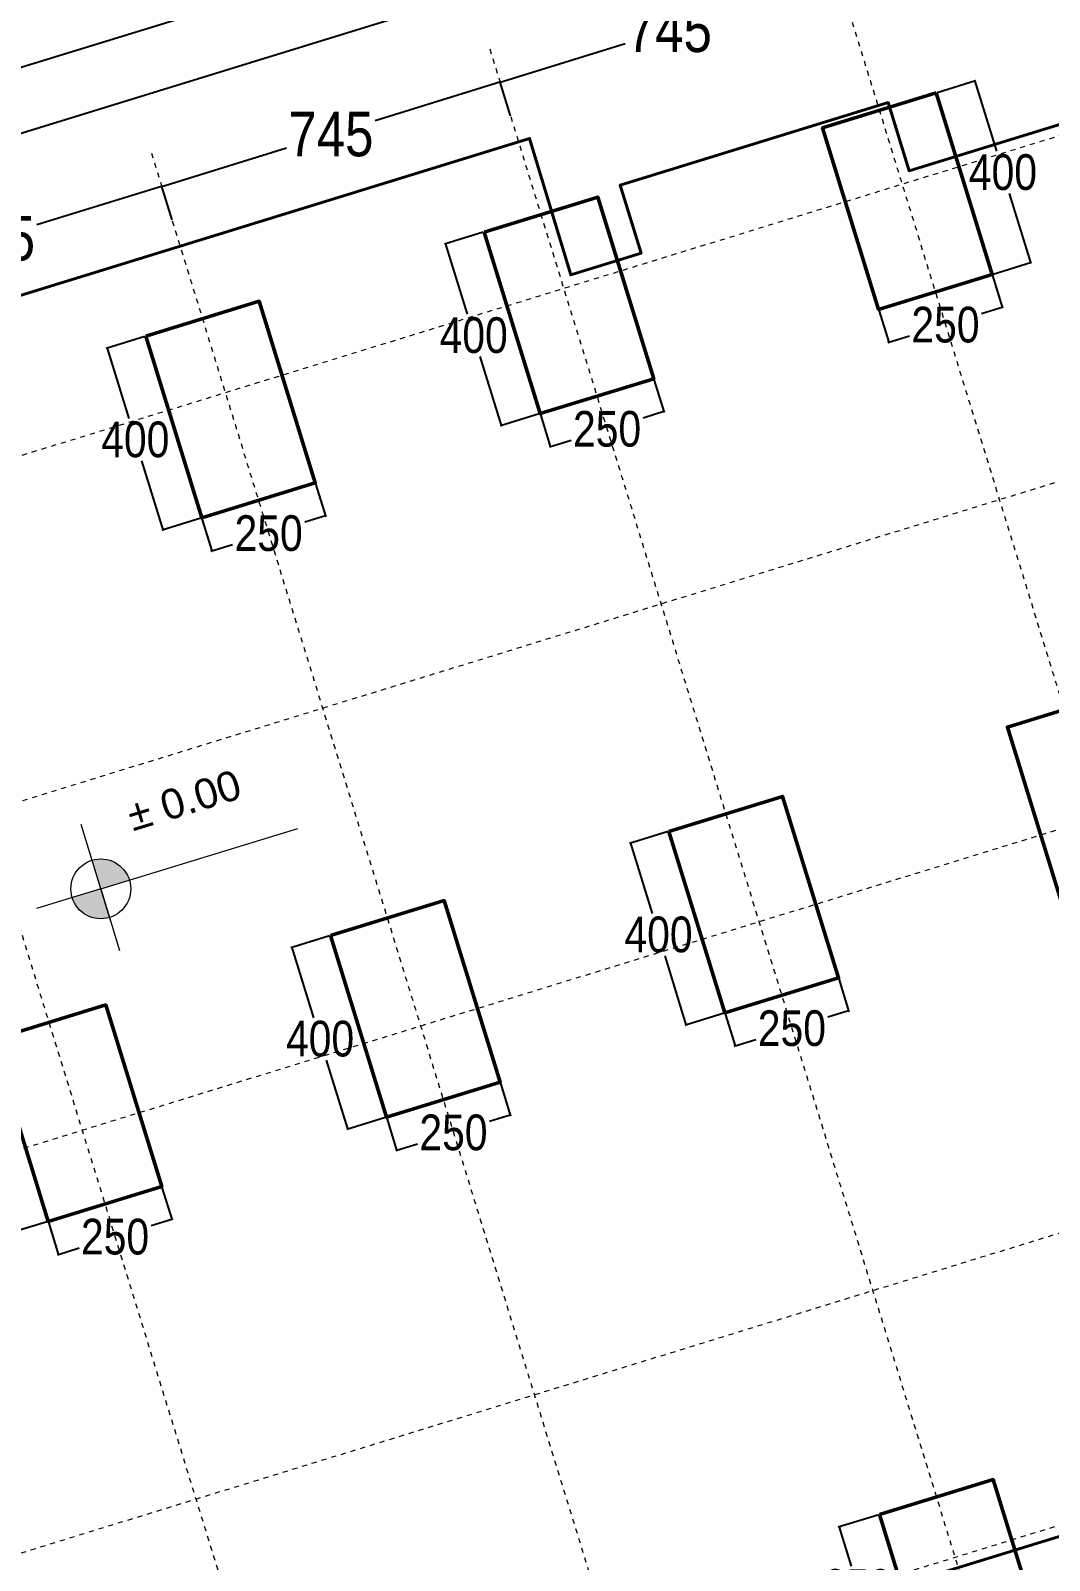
# Model space of a CAD drawing. Header units: centimetres. Extents: x 85226 to 578505, y -13061 to 170378.
# Drawn here: x 448288 to 450432, y 120516 to 123737 of the extents above; entities that cross this region are included whole.
import ezdxf

# ---------------------------------------------------------------- set-up
doc = ezdxf.new("R2010")
doc.units = ezdxf.units.CM
doc.linetypes.add('Dashed', pattern=[10.666667, 5.333333, -5.333333])
for name, color, linetype, lineweight in [('Akset_Pen_No__13', 13, 'Continuous', 18), ('Dimensionet', 150, 'Continuous', 15), ('Fasada_Pen_No__1', 1, 'Continuous', 18), ('Fasada_Pen_No__32', 32, 'Continuous', 18), ('muri', 7, 'Continuous', 40), ('Nr-Ri', 1, 'Continuous', 0), ('Spotat', 1, 'Continuous', 15)]:
    doc.layers.add(name, color=color, linetype=linetype, lineweight=lineweight)
doc.styles.add('Dimensionet CM', font='swissc.ttf', dxfattribs={"height": 15})
doc.dimstyles.new('Maxi shkronjat', dxfattribs={"dimscale": 2, "dimtxt": 30, "dimasz": 1, "dimexe": 1, "dimexo": 1, "dimgap": 3, "dimtad": 0, "dimtih": 1, "dimtoh": 1, "dimzin": 9, "dimtxsty": 'Dimensionet CM', "dimblk": 'ARCHTICK', "dimcen": 1, "dimdle": 1, "dimadec": 0, "dimazin": 0, "dimtfac": 1, "dimtmove": 0, "dimatfit": 3, "dimldrblk": 'ARCHTICK', "dimfxl": 1, "dimarcsym": 0})

# ---------------------------------------------------------------- blocks, each defined once
blk = doc.blocks.new('_ArchTick')
at = {"layer": 'Spotat', "color": 0, "const_width": 0.15}
blk.add_lwpolyline([(-0.5, -0.5), (0.5, 0.5)], dxfattribs=at)
blk = doc.blocks.new('*D4505')
at = {"layer": 'DEFPOINTS', "color": 0, "transparency": 16777216}
for p in [(448564.1, 121303.6), (448325.2, 121230), (448585.4, 121234.3)]:
    blk.add_point(p, dxfattribs=at)
at = {"layer": 'Dimensionet', "color": 0, "lineweight": -2, "transparency": 16777216}
for p, q in [((448564.7, 121301.7), (448586, 121232.4)), ((448325.8, 121228.1), (448347.1, 121158.7)), ((448587.4, 121234.9), (448541.8, 121220.8)), ((448344.6, 121160), (448390.2, 121174.1))]:
    blk.add_line(p, q, dxfattribs=at)
at = {"layer": 'Dimensionet', "color": 0, "lineweight": -2, "transparency": 16777216, "xscale": 2, "yscale": 2, "zscale": 2}
for p, rotation in [((448585.4, 121234.3), 17.129999999981), ((448346.5, 121160.6), 197.129999999981)]:
    blk.add_blockref('_ArchTick', p, dxfattribs=dict(at, rotation=rotation))
at = {"layer": 'Dimensionet', "color": 0, "transparency": 16777216, "insert": (448466, 121197.5), "char_height": 15, "attachment_point": 5, "style": 'Dimensionet CM'}
blk.add_mtext('{\\H5x;250}', dxfattribs=at)
blk = doc.blocks.new('*D4506')
at = {"layer": 'DEFPOINTS', "color": 0, "transparency": 16777216}
for p in [(448207.3, 121612.2), (448126.1, 121587.2), (448325.2, 121230)]:
    blk.add_point(p, dxfattribs=at)
at = {"layer": 'Dimensionet', "color": 0, "lineweight": -2, "transparency": 16777216}
for p, q in [((448205.4, 121611.6), (448124.2, 121586.6)), ((448125.5, 121589.1), (448171.7, 121439.2)), ((448244.5, 121203), (448199.1, 121350.3)), ((448323.3, 121229.4), (448242, 121204.3))]:
    blk.add_line(p, q, dxfattribs=at)
at = {"layer": 'Dimensionet', "color": 0, "lineweight": -2, "transparency": 16777216, "xscale": 2, "yscale": 2, "zscale": 2}
for p, rotation in [((448126.1, 121587.2), 107.1299999999913), ((448243.9, 121204.9), 287.1299999999913)]:
    blk.add_blockref('_ArchTick', p, dxfattribs=dict(at, rotation=rotation))
at = {"layer": 'Dimensionet', "color": 0, "transparency": 16777216, "insert": (448185.4, 121394.7), "char_height": 15, "attachment_point": 5, "style": 'Dimensionet CM'}
blk.add_mtext('{\\H5x;400}', dxfattribs=at)
blk = doc.blocks.new('*D4507')
at = {"layer": 'DEFPOINTS', "color": 0, "transparency": 16777216}
for p in [(449276, 121523), (449037.1, 121449.4), (449297.4, 121453.7)]:
    blk.add_point(p, dxfattribs=at)
at = {"layer": 'Dimensionet', "color": 0, "lineweight": -2, "transparency": 16777216}
for p, q in [((449276.6, 121521.1), (449298, 121451.8)), ((449037.7, 121447.5), (449059.1, 121378.2)), ((449299.3, 121454.3), (449253.8, 121440.3)), ((449056.6, 121379.5), (449102.1, 121393.5))]:
    blk.add_line(p, q, dxfattribs=at)
at = {"layer": 'Dimensionet', "color": 0, "lineweight": -2, "transparency": 16777216, "xscale": 2, "yscale": 2, "zscale": 2}
for p, rotation in [((449297.4, 121453.7), 17.12999999993979), ((449058.5, 121380.1), 197.1299999999398)]:
    blk.add_blockref('_ArchTick', p, dxfattribs=dict(at, rotation=rotation))
at = {"layer": 'Dimensionet', "color": 0, "transparency": 16777216, "insert": (449177.9, 121416.9), "char_height": 15, "attachment_point": 5, "style": 'Dimensionet CM'}
blk.add_mtext('{\\H5x;250}', dxfattribs=at)
blk = doc.blocks.new('*D4508')
at = {"layer": 'DEFPOINTS', "color": 0, "transparency": 16777216}
for p in [(448919.3, 121831.7), (448838, 121806.6), (449037.1, 121449.4)]:
    blk.add_point(p, dxfattribs=at)
at = {"layer": 'Dimensionet', "color": 0, "lineweight": -2, "transparency": 16777216}
for p, q in [((448917.4, 121831.1), (448836.1, 121806)), ((448837.4, 121808.5), (448883.6, 121658.6)), ((448956.4, 121422.5), (448911, 121569.7)), ((449035.2, 121448.8), (448953.9, 121423.8))]:
    blk.add_line(p, q, dxfattribs=at)
at = {"layer": 'Dimensionet', "color": 0, "lineweight": -2, "transparency": 16777216, "xscale": 2, "yscale": 2, "zscale": 2}
for p, rotation in [((448838, 121806.6), 107.1299999999643), ((448955.9, 121424.4), 287.1299999999643)]:
    blk.add_blockref('_ArchTick', p, dxfattribs=dict(at, rotation=rotation))
at = {"layer": 'Dimensionet', "color": 0, "transparency": 16777216, "insert": (448897.3, 121614.2), "char_height": 15, "attachment_point": 5, "style": 'Dimensionet CM'}
blk.add_mtext('{\\H5x;400}', dxfattribs=at)
blk = doc.blocks.new('*D4509')
at = {"layer": 'DEFPOINTS', "color": 0, "transparency": 16777216}
for p in [(449988, 121742.5), (449749.1, 121668.8), (450009.3, 121673.1)]:
    blk.add_point(p, dxfattribs=at)
at = {"layer": 'Dimensionet', "color": 0, "lineweight": -2, "transparency": 16777216}
for p, q in [((449988.6, 121740.6), (450009.9, 121671.2)), ((449749.7, 121666.9), (449771, 121597.6)), ((450011.3, 121673.7), (449965.7, 121659.7)), ((449768.5, 121598.9), (449814.1, 121612.9))]:
    blk.add_line(p, q, dxfattribs=at)
at = {"layer": 'Dimensionet', "color": 0, "lineweight": -2, "transparency": 16777216, "xscale": 2, "yscale": 2, "zscale": 2}
for p, rotation in [((450009.3, 121673.1), 17.12999999999672), ((449770.4, 121599.5), 197.1299999999967)]:
    blk.add_blockref('_ArchTick', p, dxfattribs=dict(at, rotation=rotation))
at = {"layer": 'Dimensionet', "color": 0, "transparency": 16777216, "insert": (449889.9, 121636.3), "char_height": 15, "attachment_point": 5, "style": 'Dimensionet CM'}
blk.add_mtext('{\\H5x;250}', dxfattribs=at)
blk = doc.blocks.new('*D4510')
at = {"layer": 'DEFPOINTS', "color": 0, "transparency": 16777216}
for p in [(449631.2, 122051.1), (449550, 122026.1), (449749.1, 121668.8)]:
    blk.add_point(p, dxfattribs=at)
at = {"layer": 'Dimensionet', "color": 0, "lineweight": -2, "transparency": 16777216}
for p, q in [((449629.3, 122050.5), (449548.1, 122025.5)), ((449549.4, 122028), (449595.6, 121878.1)), ((449668.4, 121641.9), (449623, 121789.2)), ((449747.2, 121668.3), (449665.9, 121643.2))]:
    blk.add_line(p, q, dxfattribs=at)
at = {"layer": 'Dimensionet', "color": 0, "lineweight": -2, "transparency": 16777216, "xscale": 2, "yscale": 2, "zscale": 2}
for p, rotation in [((449550, 122026.1), 107.1299999999913), ((449667.8, 121643.8), 287.1299999999913)]:
    blk.add_blockref('_ArchTick', p, dxfattribs=dict(at, rotation=rotation))
at = {"layer": 'Dimensionet', "color": 0, "transparency": 16777216, "insert": (449609.3, 121833.6), "char_height": 15, "attachment_point": 5, "style": 'Dimensionet CM'}
blk.add_mtext('{\\H5x;400}', dxfattribs=at)
blk = doc.blocks.new('*D4529')
at = {"layer": 'DEFPOINTS', "color": 0, "transparency": 16777216}
for p in [(449599.2, 123003.9), (449360.3, 122930.3), (449620.6, 122934.6)]:
    blk.add_point(p, dxfattribs=at)
at = {"layer": 'Dimensionet', "color": 0, "lineweight": -2, "transparency": 16777216}
for p, q in [((449599.8, 123002), (449621.1, 122932.7)), ((449360.9, 122928.4), (449382.2, 122859)), ((449622.5, 122935.2), (449576.9, 122921.1)), ((449379.7, 122860.4), (449425.3, 122874.4))]:
    blk.add_line(p, q, dxfattribs=at)
at = {"layer": 'Dimensionet', "color": 0, "lineweight": -2, "transparency": 16777216, "xscale": 2, "yscale": 2, "zscale": 2}
for p, rotation in [((449620.6, 122934.6), 17.1299999999555), ((449381.6, 122860.9), 197.1299999999555)]:
    blk.add_blockref('_ArchTick', p, dxfattribs=dict(at, rotation=rotation))
at = {"layer": 'Dimensionet', "color": 0, "transparency": 16777216, "insert": (449501.1, 122897.8), "char_height": 15, "attachment_point": 5, "style": 'Dimensionet CM'}
blk.add_mtext('{\\H5x;250}', dxfattribs=at)
blk = doc.blocks.new('*D4530')
at = {"layer": 'DEFPOINTS', "color": 0, "transparency": 16777216}
for p in [(449242.5, 123312.5), (449161.2, 123287.5), (449360.3, 122930.3)]:
    blk.add_point(p, dxfattribs=at)
at = {"layer": 'Dimensionet', "color": 0, "lineweight": -2, "transparency": 16777216}
for p, q in [((449240.5, 123312), (449159.3, 123286.9)), ((449160.6, 123289.4), (449206.8, 123139.5)), ((449279.6, 122903.3), (449234.2, 123050.6)), ((449358.4, 122929.7), (449277.1, 122904.7))]:
    blk.add_line(p, q, dxfattribs=at)
at = {"layer": 'Dimensionet', "color": 0, "lineweight": -2, "transparency": 16777216, "xscale": 2, "yscale": 2, "zscale": 2}
for p, rotation in [((449161.2, 123287.5), 107.1299999999913), ((449279, 122905.2), 287.1299999999913)]:
    blk.add_blockref('_ArchTick', p, dxfattribs=dict(at, rotation=rotation))
at = {"layer": 'Dimensionet', "color": 0, "transparency": 16777216, "insert": (449220.5, 123095.1), "char_height": 15, "attachment_point": 5, "style": 'Dimensionet CM'}
blk.add_mtext('{\\H5x;400}', dxfattribs=at)
blk = doc.blocks.new('*D4531')
at = {"layer": 'DEFPOINTS', "color": 0, "transparency": 16777216}
for p in [(448887.2, 122784.5), (448648.3, 122710.9), (448908.6, 122715.1)]:
    blk.add_point(p, dxfattribs=at)
at = {"layer": 'Dimensionet', "color": 0, "lineweight": -2, "transparency": 16777216}
for p, q in [((448887.8, 122782.6), (448909.2, 122713.2)), ((448648.9, 122708.9), (448670.3, 122639.6)), ((448910.5, 122715.7), (448865, 122701.7)), ((448667.8, 122640.9), (448713.3, 122655))]:
    blk.add_line(p, q, dxfattribs=at)
at = {"layer": 'Dimensionet', "color": 0, "lineweight": -2, "transparency": 16777216, "xscale": 2, "yscale": 2, "zscale": 2}
for p, rotation in [((448908.6, 122715.1), 17.13000000000458), ((448669.7, 122641.5), 197.1300000000046)]:
    blk.add_blockref('_ArchTick', p, dxfattribs=dict(at, rotation=rotation))
at = {"layer": 'Dimensionet', "color": 0, "transparency": 16777216, "insert": (448789.1, 122678.3), "char_height": 15, "attachment_point": 5, "style": 'Dimensionet CM'}
blk.add_mtext('{\\H5x;250}', dxfattribs=at)
blk = doc.blocks.new('*D4532')
at = {"layer": 'DEFPOINTS', "color": 0, "transparency": 16777216}
for p in [(448530.5, 123093.1), (448449.2, 123068.1), (448648.3, 122710.9)]:
    blk.add_point(p, dxfattribs=at)
at = {"layer": 'Dimensionet', "color": 0, "lineweight": -2, "transparency": 16777216}
for p, q in [((448528.6, 123092.5), (448447.3, 123067.5)), ((448448.7, 123070), (448494.9, 122920.1)), ((448567.6, 122683.9), (448522.3, 122831.2)), ((448646.4, 122710.3), (448565.1, 122685.2))]:
    blk.add_line(p, q, dxfattribs=at)
at = {"layer": 'Dimensionet', "color": 0, "lineweight": -2, "transparency": 16777216, "xscale": 2, "yscale": 2, "zscale": 2}
for p, rotation in [((448449.2, 123068.1), 107.1300000000133), ((448567.1, 122685.8), 287.1300000000133)]:
    blk.add_blockref('_ArchTick', p, dxfattribs=dict(at, rotation=rotation))
at = {"layer": 'Dimensionet', "color": 0, "transparency": 16777216, "insert": (448508.6, 122875.6), "char_height": 15, "attachment_point": 5, "style": 'Dimensionet CM'}
blk.add_mtext('{\\H5x;400}', dxfattribs=at)
blk = doc.blocks.new('*D4436')
at = {"layer": 'DEFPOINTS', "color": 0, "transparency": 16777216}
for p in [(450074.5, 120612.9), (449989.5, 120586.6), (450148.2, 120374)]:
    blk.add_point(p, dxfattribs=at)
at = {"layer": 'Dimensionet', "color": 0, "lineweight": -2, "transparency": 16777216}
for p, q in [((450072.6, 120612.3), (449987.5, 120586.1)), ((449988.9, 120588.6), (450014.8, 120504.4)), ((450063.7, 120345.8), (450042.3, 120415.4)), ((450146.3, 120373.4), (450061.2, 120347.1))]:
    blk.add_line(p, q, dxfattribs=at)
at = {"layer": 'Dimensionet', "color": 0, "lineweight": -2, "transparency": 16777216, "xscale": 2, "yscale": 2, "zscale": 2}
for p, rotation in [((449989.5, 120586.6), 107.1299999999458), ((450063.1, 120347.7), 287.1299999999458)]:
    blk.add_blockref('_ArchTick', p, dxfattribs=dict(at, rotation=rotation))
at = {"layer": 'Dimensionet', "color": 0, "transparency": 16777216, "insert": (450028.5, 120459.9), "char_height": 15, "attachment_point": 5, "style": 'Dimensionet CM'}
blk.add_mtext('{\\H5x;250}', dxfattribs=at)
blk = doc.blocks.new('*D4460')
at = {"layer": 'DEFPOINTS', "color": 0, "transparency": 16777216}
for p in [(448564.1, 123408.6), (448586.4, 123336.1), (447874.4, 123116.7)]:
    blk.add_point(p, dxfattribs=at)
at = {"layer": 'Dimensionet', "color": 0, "lineweight": -2, "transparency": 16777216}
for p, q in [((448566, 123409.2), (448301.1, 123327.5)), ((448585.8, 123338.1), (448563.5, 123410.5)), ((447850.2, 123188.6), (448115.1, 123270.2)), ((447873.9, 123118.6), (447851.5, 123191.1))]:
    blk.add_line(p, q, dxfattribs=at)
at = {"layer": 'Dimensionet', "color": 0, "lineweight": -2, "transparency": 16777216, "xscale": 2, "yscale": 2, "zscale": 2}
for p, rotation in [((448564.1, 123408.6), 17.13000000000051), ((447852.1, 123189.1), 197.1300000000005)]:
    blk.add_blockref('_ArchTick', p, dxfattribs=dict(at, rotation=rotation))
at = {"layer": 'Dimensionet', "color": 0, "transparency": 16777216, "insert": (448208.1, 123298.9), "char_height": 15, "attachment_point": 5, "style": 'Dimensionet CM'}
blk.add_mtext('{\\H6.25x;745}', dxfattribs=at)
blk = doc.blocks.new('*D4461')
at = {"layer": 'DEFPOINTS', "color": 0, "transparency": 16777216}
for p in [(449276, 123628), (449298.3, 123555.6), (448586.4, 123336.1)]:
    blk.add_point(p, dxfattribs=at)
at = {"layer": 'Dimensionet', "color": 0, "lineweight": -2, "transparency": 16777216}
for p, q in [((449277.9, 123628.6), (449013.1, 123547)), ((449297.8, 123557.5), (449275.4, 123629.9)), ((448562.2, 123408), (448827, 123489.6)), ((448585.8, 123338.1), (448563.5, 123410.5))]:
    blk.add_line(p, q, dxfattribs=at)
at = {"layer": 'Dimensionet', "color": 0, "lineweight": -2, "transparency": 16777216, "xscale": 2, "yscale": 2, "zscale": 2}
for p, rotation in [((449276, 123628), 17.12999999999723), ((448564.1, 123408.6), 197.1299999999972)]:
    blk.add_blockref('_ArchTick', p, dxfattribs=dict(at, rotation=rotation))
at = {"layer": 'Dimensionet', "color": 0, "transparency": 16777216, "insert": (448920, 123518.3), "char_height": 15, "attachment_point": 5, "style": 'Dimensionet CM'}
blk.add_mtext('{\\H6.25x;745}', dxfattribs=at)
blk = doc.blocks.new('*D4462')
at = {"layer": 'DEFPOINTS', "color": 0, "transparency": 16777216}
for p in [(449988, 123847.4), (450010.3, 123775), (449298.3, 123555.6)]:
    blk.add_point(p, dxfattribs=at)
at = {"layer": 'Dimensionet', "color": 0, "lineweight": -2, "transparency": 16777216}
for p, q in [((449989.9, 123848), (449725, 123766.4)), ((450009.7, 123776.9), (449987.4, 123849.4)), ((449274.1, 123627.4), (449539, 123709.1)), ((449297.8, 123557.5), (449275.4, 123629.9))]:
    blk.add_line(p, q, dxfattribs=at)
at = {"layer": 'Dimensionet', "color": 0, "lineweight": -2, "transparency": 16777216, "xscale": 2, "yscale": 2, "zscale": 2}
for p, rotation in [((449988, 123847.4), 17.13000000000051), ((449276, 123628), 197.1300000000005)]:
    blk.add_blockref('_ArchTick', p, dxfattribs=dict(at, rotation=rotation))
at = {"layer": 'Dimensionet', "color": 0, "transparency": 16777216, "insert": (449632, 123737.7), "char_height": 15, "attachment_point": 5, "style": 'Dimensionet CM'}
blk.add_mtext('{\\H6.25x;745}', dxfattribs=at)
blk = doc.blocks.new('*D4487')
at = {"layer": 'DEFPOINTS', "color": 0, "transparency": 16777216}
for p in [(450311.1, 123223.4), (450072.2, 123149.7), (450093.6, 123080.4)]:
    blk.add_point(p, dxfattribs=at)
at = {"layer": 'Dimensionet', "color": 0, "lineweight": -2, "transparency": 16777216}
for p, q in [((450311.7, 123221.4), (450333.1, 123152.1)), ((450072.8, 123147.8), (450094.2, 123078.5)), ((450334.4, 123154.6), (450288.9, 123140.6)), ((450091.7, 123079.8), (450137.2, 123093.8))]:
    blk.add_line(p, q, dxfattribs=at)
at = {"layer": 'Dimensionet', "color": 0, "lineweight": -2, "transparency": 16777216, "xscale": 2, "yscale": 2, "zscale": 2}
for p, rotation in [((450332.5, 123154), 17.13000000000455), ((450093.6, 123080.4), 197.1300000000045)]:
    blk.add_blockref('_ArchTick', p, dxfattribs=dict(at, rotation=rotation))
at = {"layer": 'Dimensionet', "color": 0, "transparency": 16777216, "insert": (450213, 123117.2), "char_height": 15, "attachment_point": 5, "style": 'Dimensionet CM'}
blk.add_mtext('{\\H5x;250}', dxfattribs=at)
blk = doc.blocks.new('*D4488')
at = {"layer": 'DEFPOINTS', "color": 0, "transparency": 16777216}
for p in [(450274.6, 123630.7), (450193.3, 123605.6), (450311.1, 123223.4)]:
    blk.add_point(p, dxfattribs=at)
at = {"layer": 'Dimensionet', "color": 0, "lineweight": -2, "transparency": 16777216}
for p, q in [((450195.2, 123606.2), (450276.5, 123631.2)), ((450274, 123632.6), (450320.2, 123482.7)), ((450393, 123246.5), (450347.6, 123393.8)), ((450313, 123223.9), (450394.3, 123249))]:
    blk.add_line(p, q, dxfattribs=at)
at = {"layer": 'Dimensionet', "color": 0, "lineweight": -2, "transparency": 16777216, "xscale": 2, "yscale": 2, "zscale": 2}
for p, rotation in [((450274.6, 123630.7), 107.1300000000072), ((450392.4, 123248.4), 287.1300000000073)]:
    blk.add_blockref('_ArchTick', p, dxfattribs=dict(at, rotation=rotation))
at = {"layer": 'Dimensionet', "color": 0, "transparency": 16777216, "insert": (450333.9, 123438.2), "char_height": 15, "attachment_point": 5, "style": 'Dimensionet CM'}
blk.add_mtext('{\\H5x;400}', dxfattribs=at)
blk = doc.blocks.new('*D4695')
at = {"layer": 'DEFPOINTS', "color": 0, "transparency": 16777216}
for p in [(454335.6, 125528.7), (454558.8, 124804.6), (441497.6, 120779)]:
    blk.add_point(p, dxfattribs=at)
at = {"layer": 'Dimensionet', "color": 0, "lineweight": -2, "transparency": 16777216}
for p, q in [((454337.5, 125529.3), (447958.7, 123563.3)), ((454558.2, 124806.5), (454335, 125530.6)), ((441272.5, 121502.5), (447651.3, 123468.5)), ((441497, 120780.9), (441273.8, 121505))]:
    blk.add_line(p, q, dxfattribs=at)
at = {"layer": 'Dimensionet', "color": 0, "lineweight": -2, "transparency": 16777216, "xscale": 2, "yscale": 2, "zscale": 2}
for p, rotation in [((454335.6, 125528.7), 17.1299999999269), ((441274.4, 121503.1), 197.1299999999269)]:
    blk.add_blockref('_ArchTick', p, dxfattribs=dict(at, rotation=rotation))
at = {"layer": 'Dimensionet', "color": 0, "transparency": 16777216, "insert": (447805, 123515.9), "char_height": 15, "attachment_point": 5, "style": 'Dimensionet CM'}
blk.add_mtext('{\\H6.25x;13668}', dxfattribs=at)
blk = doc.blocks.new('*D4697')
at = {"layer": 'DEFPOINTS', "color": 0, "transparency": 16777216}
for p in [(454001.6, 121553.8), (454083.4, 121288.5), (445974.4, 119087.5)]:
    blk.add_point(p, dxfattribs=at)
at = {"layer": 'Dimensionet', "color": 0, "lineweight": -2, "transparency": 16777216}
for p, q in [((454002.2, 121551.9), (454084, 121286.5)), ((454085.3, 121289), (450219, 120097.4)), ((446056.5, 118814.5), (449922.7, 120006.1)), ((445975, 119085.6), (446059, 118813.1))]:
    blk.add_line(p, q, dxfattribs=at)
at = {"layer": 'Dimensionet', "color": 0, "lineweight": -2, "transparency": 16777216, "xscale": 2, "yscale": 2, "zscale": 2}
for p, rotation in [((454083.4, 121288.5), 17.1299999999269), ((446058.4, 118815), 197.1299999999269)]:
    blk.add_blockref('_ArchTick', p, dxfattribs=dict(at, rotation=rotation))
at = {"layer": 'Dimensionet', "color": 0, "transparency": 16777216, "insert": (450070.9, 120051.8), "char_height": 15, "attachment_point": 5, "style": 'Dimensionet CM'}
blk.add_mtext('{\\H7.5x;8398}', dxfattribs=at)
blk = doc.blocks.new('*D4698')
at = {"layer": 'DEFPOINTS', "color": 0, "transparency": 16777216}
for p in [(454374.4, 125403), (454517.6, 124938.4), (445068.7, 122026.1)]:
    blk.add_point(p, dxfattribs=at)
at = {"layer": 'Dimensionet', "color": 0, "lineweight": -2, "transparency": 16777216}
for p, q in [((454376.3, 125403.6), (449774.8, 123985.4)), ((454517, 124940.3), (454373.8, 125405)), ((444923.6, 122490.2), (449525, 123908.4)), ((445068.1, 122028), (444924.9, 122492.7))]:
    blk.add_line(p, q, dxfattribs=at)
at = {"layer": 'Dimensionet', "color": 0, "lineweight": -2, "transparency": 16777216, "xscale": 2, "yscale": 2, "zscale": 2}
for p, rotation in [((454374.4, 125403), 17.1299999999269), ((444925.5, 122490.8), 197.1299999999269)]:
    blk.add_blockref('_ArchTick', p, dxfattribs=dict(at, rotation=rotation))
at = {"layer": 'Dimensionet', "color": 0, "transparency": 16777216, "insert": (449649.9, 123946.9), "char_height": 15, "attachment_point": 5, "style": 'Dimensionet CM'}
blk.add_mtext('{\\H6.25x;9888}', dxfattribs=at)
blk = doc.blocks.new('*D4499')
at = {"layer": 'DEFPOINTS', "color": 0, "transparency": 16777216}
for p in [(450526, 123561.7), (450303.8, 123493.2), (451140.3, 120779.2)]:
    blk.add_point(p, dxfattribs=at)
at = {"layer": 'Dimensionet', "color": 0, "lineweight": -2, "transparency": 16777216}
for p, q in [((450305.8, 123493.8), (450527.9, 123562.2)), ((450525.4, 123563.6), (450930.5, 122249.2)), ((451363.1, 120845.7), (450958, 122160.1)), ((451142.3, 120779.8), (451364.4, 120848.2))]:
    blk.add_line(p, q, dxfattribs=at)
at = {"layer": 'Dimensionet', "color": 0, "lineweight": -2, "transparency": 16777216, "xscale": 2, "yscale": 2, "zscale": 2}
for p, rotation in [((450526, 123561.7), 107.1299999991601), ((451362.5, 120847.6), 287.1299999991601)]:
    blk.add_blockref('_ArchTick', p, dxfattribs=dict(at, rotation=rotation))
at = {"layer": 'Dimensionet', "color": 0, "transparency": 16777216, "insert": (450944.3, 122204.6), "char_height": 15, "attachment_point": 5, "style": 'Dimensionet CM'}
blk.add_mtext('{\\H5x;2840}', dxfattribs=at)

msp = doc.modelspace()

# ---------------------------------------------------------------- hatches: boundary and pattern name
at = {"layer": 'Nr-Ri'}
h = msp.add_hatch(color=256, dxfattribs=at)
h.dxf.hatch_style = 1
h.paths.add_polyline_path([(448436.031, 121929.99), (448375.784, 121911.571, 0.41421356), (448454.45, 121869.743)])
h.paths.add_polyline_path([(448417.612, 121990.237), (448436.031, 121929.99), (448496.278, 121948.409, 0.41421356)])

# ---------------------------------------------------------------- linework, layer by layer
at = {"layer": 'Akset_Pen_No__13', "color": 251, "linetype": 'Dashed', "ltscale": 2}
for p, q in [((441033.45, 120612.373), (455000.798, 124917.297)), ((441238.156, 119948.204), (455205.503, 124253.128)), ((449966.353, 123917.601), (451039.954, 120434.297)), ((449254.402, 123698.168), (450328.003, 120214.864)), ((441444.335, 119279.257), (455411.682, 123584.181)), ((448542.451, 123478.735), (449616.052, 119995.431)), ((447830.5, 123259.302), (448904.101, 119775.998)), ((441683.649, 118502.801), (455650.996, 122807.724)), ((442074.222, 118008.408), (455824.039, 122246.286))]:
    msp.add_line(p, q, dxfattribs=at)
at = {"layer": 'Fasada_Pen_No__1', "lineweight": 50}
for points in [[(450193.315, 123605.61), (449954.406, 123531.975), (450072.222, 123149.719), (450311.132, 123223.354), (450193.315, 123605.61)], [(449242.455, 123312.542), (449481.364, 123386.177), (449599.181, 123003.922), (449360.271, 122930.286), (449242.455, 123312.542)], [(448530.504, 123093.109), (448769.413, 123166.744), (448887.23, 122784.489), (448648.32, 122710.854), (448530.504, 123093.109)], [(450582.109, 122344.167), (450343.199, 122270.531), (450461.016, 121888.276), (450699.925, 121961.911), (450582.109, 122344.167)], [(449631.248, 122051.099), (449870.158, 122124.734), (449987.974, 121742.478), (449749.065, 121668.843), (449631.248, 122051.099)], [(448919.297, 121831.666), (449158.207, 121905.301), (449276.023, 121523.045), (449037.114, 121449.41), (448919.297, 121831.666)], [(448207.346, 121612.233), (448446.256, 121685.868), (448564.072, 121303.613), (448325.163, 121229.977), (448207.346, 121612.233)]]:
    msp.add_lwpolyline(points, dxfattribs=at)
at = {"layer": 'Fasada_Pen_No__32', "lineweight": 50}
msp.add_lwpolyline([(450074.532, 120612.862), (450313.442, 120686.497), (450387.077, 120447.587), (450148.167, 120373.952), (450074.532, 120612.862)], dxfattribs=at)
at = {"layer": 'muri'}
msp.add_lwpolyline([(454495.298, 122303.074), (454694.715, 123339.658), (454884.989, 123398.303), (454460.85, 124774.423), (450136.591, 123441.628), (450092.41, 123584.974), (449528.583, 123411.195), (449572.764, 123267.849), (449424.64, 123222.195), (449338.189, 123509.476), (446443.559, 122617.312), (446533.832, 122331.209), (446385.708, 122285.556), (446341.527, 122428.901), (445777.7, 122255.122), (445821.881, 122111.777), (445119.487, 121895.289)], dxfattribs=at)
msp.add_lwpolyline([(445955.982, 119181.275), (453873.451, 121621.545), (453829.27, 121764.89), (454082.827, 121843.04, 0.27723304), (454495.298, 122303.074)], format="xyb", dxfattribs=at)
at = {"layer": 'Nr-Ri'}
for p, q in [((448436.031, 121929.99), (448394.641, 122065.37)), ((448436.031, 121929.99), (448850.664, 122056.756)), ((448415.336, 121997.68), (448456.726, 121862.3)), ((448436.031, 121929.99), (448300.651, 121888.6)), ((448436.031, 121929.99), (448475.667, 121800.348))]:
    msp.add_line(p, q, dxfattribs=at)
msp.add_circle((448436.031, 121929.99), 63, dxfattribs=at)

# ---------------------------------------------------------------- texts
at = {"layer": 'Nr-Ri', "insert": (448485.193, 122111.264), "char_height": 126, "attachment_point": 1, "rotation": 17, "style": 'Dimensionet CM'}
msp.add_mtext('{\\fArial|b0|i0|c0|p34;\\H0.5x;%%P\\fArial|b0|i0|c238|p34; \\fArial|b0|i0|c0|p34;0\\fArial|b0|i0|c238|p34;.\\fArial|b0|i0|c0|p34;00\\fTimes New Roman|b0|i0|c238|p18;\\H1.9999x; }', dxfattribs=at)

# ---------------------------------------------------------------- dimensions: what is measured, and where the dimension line sits
at = {"layer": 'Dimensionet'}
for base, p1, p2, picture, middle in [((454335.634, 125528.725), (441497.615, 120778.98), (454558.814, 124804.616), '*D4695', (447805.035, 123515.907)), ((454374.372, 125403.04), (445068.695, 122026.133), (454517.578, 124938.406), '*D4698', (449649.93, 123946.903))]:
    dim = msp.add_linear_dim(base=base, p1=p1, p2=p2, angle=17.13, text='{\\H6.25x;<>}', dimstyle='Maxi shkronjat', override={"dimdec": 0}, dxfattribs=at)
    dim.commit()
    dim.dimension.update_dxf_attribs({"geometry": picture, "text_midpoint": middle, "dimtype": 160})
for p1, p2, picture, middle in [((449298.349, 123555.582), (450010.3, 123775.015), '*D4462', (449632, 123737.732)), ((448586.398, 123336.149), (449298.349, 123555.582), '*D4461', (448920.049, 123518.299)), ((447874.447, 123116.717), (448586.398, 123336.149), '*D4460', (448208.098, 123298.866))]:
    dim = msp.add_aligned_dim(p1=p1, p2=p2, distance=75.796, text='{\\H6.25x;<>}', dimstyle='Maxi shkronjat', dxfattribs=at)
    dim.commit()
    dim.dimension.update_dxf_attribs({"geometry": picture, "text_midpoint": middle})
for base, p1, p2, angle, picture, middle in [((450274.578, 123630.656), (450311.132, 123223.354), (450193.315, 123605.61), 107.13, '*D4488', (450333.889, 123438.219)), ((449161.192, 123287.496), (449360.271, 122930.286), (449242.455, 123312.542), 107.13, '*D4530', (449220.504, 123095.059)), ((450093.595, 123080.375), (450311.132, 123223.354), (450072.222, 123149.719), 197.13, '*D4487', (450213.05, 123117.193)), ((448449.241, 123068.063), (448648.32, 122710.854), (448530.504, 123093.109), 107.13, '*D4532', (448508.553, 122875.626)), ((449620.553, 122934.578), (449360.271, 122930.286), (449599.181, 123003.922), 17.13, '*D4529', (449501.099, 122897.76)), ((448908.602, 122715.145), (448648.32, 122710.854), (448887.23, 122784.489), 17.13, '*D4531', (448789.148, 122678.327)), ((449549.986, 122026.052), (449749.065, 121668.843), (449631.248, 122051.099), 107.13, '*D4510', (449609.298, 121833.616)), ((448838.035, 121806.62), (449037.114, 121449.41), (448919.297, 121831.666), 107.13, '*D4508', (448897.347, 121614.183)), ((450009.347, 121673.134), (449749.065, 121668.843), (449987.974, 121742.478), 17.13, '*D4509', (449889.892, 121636.317)), ((448126.084, 121587.187), (448325.163, 121229.977), (448207.346, 121612.233), 107.13, '*D4506', (448185.396, 121394.75)), ((449297.396, 121453.702), (449037.114, 121449.41), (449276.023, 121523.045), 17.13, '*D4507', (449177.941, 121416.884)), ((448585.445, 121234.269), (448325.163, 121229.977), (448564.072, 121303.613), 17.13, '*D4505', (448465.99, 121197.451)), ((449989.461, 120586.642), (450148.167, 120373.952), (450074.532, 120612.862), 107.13, '*D4436', (450028.524, 120459.902))]:
    dim = msp.add_linear_dim(base=base, p1=p1, p2=p2, angle=angle, text='{\\H5x;<>}', dimstyle='Maxi shkronjat', dxfattribs=at)
    dim.commit()
    dim.dimension.update_dxf_attribs({"geometry": picture, "text_midpoint": middle, "dimtype": 161})
dim = msp.add_linear_dim(base=(450526.018, 123561.655), p1=(451140.345, 120779.165), p2=(450303.849, 123493.179), angle=107.13, text='{\\H5x;<>}', dimstyle='Maxi shkronjat', dxfattribs=at)
dim.commit()
dim.dimension.update_dxf_attribs({"geometry": '*D4499', "text_midpoint": (450944.266, 122204.647)})
dim = msp.add_linear_dim(base=(454083.372, 121288.455), p1=(445974.407, 119087.543), p2=(454001.594, 121553.782), angle=17.13, text='{\\H7.5x;<>}', dimstyle='Maxi shkronjat', override={"dimdec": 0}, dxfattribs=at)
dim.commit()
dim.dimension.update_dxf_attribs({"geometry": '*D4697', "text_midpoint": (450070.883, 120051.752)})

doc.saveas('drawing.dxf')
